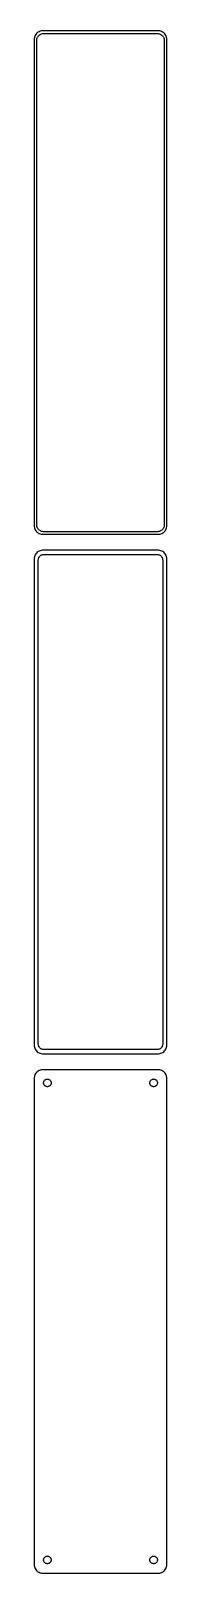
# Model space of a CAD drawing. Header units: metres. Extents: x -38 to 38, y 740 to 1612.
import ezdxf

# ---------------------------------------------------------------- set-up
doc = ezdxf.new("R2010")
doc.units = ezdxf.units.M

msp = doc.modelspace()

# ---------------------------------------------------------------- linework, layer by layer
for p, q in [((-37.4606, 1608.13), (-37.5, 1607.5)), ((-37.5, 1607.5), (-37.5, 1332.5)), ((-37.3429, 1608.74), (-37.4606, 1608.13)), ((-37.1489, 1609.34), (-37.3429, 1608.74)), ((-36.8815, 1609.91), (-37.1489, 1609.34)), ((-36.5451, 1610.44), (-36.8815, 1609.91)), ((-36.1448, 1610.92), (-36.5451, 1610.44)), ((-35.6871, 1611.35), (-36.1448, 1610.92)), ((-36, 1607), (-35.9685, 1607.5)), ((-36, 1333), (-36, 1607)), ((-35.9685, 1607.5), (-35.8743, 1607.99)), ((-35.8743, 1607.99), (-35.7191, 1608.47)), ((-35.7191, 1608.47), (-35.5052, 1608.93)), ((-35.1791, 1611.72), (-35.6871, 1611.35)), ((-35.5052, 1608.93), (-35.2361, 1609.35)), ((-35.2361, 1609.35), (-34.9159, 1609.74)), ((-34.6289, 1612.02), (-35.1791, 1611.72)), ((-34.9159, 1609.74), (-34.5497, 1610.08)), ((-34.0451, 1612.26), (-34.6289, 1612.02)), ((-34.5497, 1610.08), (-34.1433, 1610.38)), ((-34.1433, 1610.38), (-33.7031, 1610.62)), ((-33.4369, 1612.41), (-34.0451, 1612.26)), ((-33.7031, 1610.62), (-33.2361, 1610.8)), ((-32.8139, 1612.49), (-33.4369, 1612.41)), ((-33.2361, 1610.8), (-32.7495, 1610.93)), ((32.8139, 1612.49), (-32.8139, 1612.49)), ((-32.7495, 1610.93), (-32.2512, 1610.99)), ((-32.2512, 1610.99), (32.2512, 1610.99)), ((32.2512, 1610.99), (32.7495, 1610.93)), ((32.7495, 1610.93), (33.2361, 1610.8)), ((33.4369, 1612.41), (32.8139, 1612.49)), ((33.2361, 1610.8), (33.7031, 1610.62)), ((34.0451, 1612.26), (33.4369, 1612.41)), ((33.7031, 1610.62), (34.1433, 1610.38)), ((34.6289, 1612.02), (34.0451, 1612.26)), ((34.1433, 1610.38), (34.5497, 1610.08)), ((34.5497, 1610.08), (34.9159, 1609.74)), ((35.1791, 1611.72), (34.6289, 1612.02)), ((34.9159, 1609.74), (35.2361, 1609.35)), ((35.6871, 1611.35), (35.1791, 1611.72)), ((35.2361, 1609.35), (35.5052, 1608.93)), ((35.5052, 1608.93), (35.7191, 1608.47)), ((36.1448, 1610.92), (35.6871, 1611.35)), ((35.7191, 1608.47), (35.8743, 1607.99)), ((35.8743, 1607.99), (35.9685, 1607.5)), ((35.9685, 1607.5), (36, 1607)), ((36, 1607), (36, 1333)), ((36.5451, 1610.44), (36.1448, 1610.92)), ((36.8815, 1609.91), (36.5451, 1610.44)), ((37.1489, 1609.34), (36.8815, 1609.91)), ((37.3429, 1608.74), (37.1489, 1609.34)), ((37.4606, 1608.13), (37.3429, 1608.74)), ((37.5, 1607.5), (37.4606, 1608.13)), ((37.5, 1332.5), (37.5, 1607.5)), ((-37.5, 1332.5), (-37.4606, 1331.87)), ((-37.4606, 1331.87), (-37.3429, 1331.26)), ((-37.3429, 1331.26), (-37.1489, 1330.66)), ((-37.1489, 1330.66), (-36.8815, 1330.09)), ((-36.8815, 1330.09), (-36.5451, 1329.56)), ((-36.5451, 1329.56), (-36.1448, 1329.08)), ((-36.1448, 1329.08), (-35.6871, 1328.65)), ((-35.9685, 1332.5), (-36, 1333)), ((-35.8743, 1332.01), (-35.9685, 1332.5)), ((-35.7191, 1331.53), (-35.8743, 1332.01)), ((-35.5052, 1331.07), (-35.7191, 1331.53)), ((-35.6871, 1328.65), (-35.1791, 1328.28)), ((-35.2361, 1330.65), (-35.5052, 1331.07)), ((-34.9159, 1330.26), (-35.2361, 1330.65)), ((-35.1791, 1328.28), (-34.6289, 1327.98)), ((-34.5497, 1329.92), (-34.9159, 1330.26)), ((-34.6289, 1327.98), (-34.0451, 1327.74)), ((-34.1433, 1329.62), (-34.5497, 1329.92)), ((-33.7031, 1329.38), (-34.1433, 1329.62)), ((-34.0451, 1327.74), (-33.4369, 1327.59)), ((-33.2361, 1329.2), (-33.7031, 1329.38)), ((-33.4369, 1327.59), (-32.8139, 1327.51)), ((-32.7495, 1329.07), (-33.2361, 1329.2)), ((-32.8139, 1327.51), (32.8139, 1327.51)), ((-32.2512, 1329.01), (-32.7495, 1329.07)), ((32.2512, 1329.01), (-32.2512, 1329.01)), ((32.7495, 1329.07), (32.2512, 1329.01)), ((33.2361, 1329.2), (32.7495, 1329.07)), ((32.8139, 1327.51), (33.4369, 1327.59)), ((33.7031, 1329.38), (33.2361, 1329.2)), ((33.4369, 1327.59), (34.0451, 1327.74)), ((34.1433, 1329.62), (33.7031, 1329.38)), ((34.0451, 1327.74), (34.6289, 1327.98)), ((34.5497, 1329.92), (34.1433, 1329.62)), ((34.9159, 1330.26), (34.5497, 1329.92)), ((34.6289, 1327.98), (35.1791, 1328.28)), ((35.2361, 1330.65), (34.9159, 1330.26)), ((35.1791, 1328.28), (35.6871, 1328.65)), ((35.5052, 1331.07), (35.2361, 1330.65)), ((35.7191, 1331.53), (35.5052, 1331.07)), ((35.6871, 1328.65), (36.1448, 1329.08)), ((35.8743, 1332.01), (35.7191, 1331.53)), ((35.9685, 1332.5), (35.8743, 1332.01)), ((36, 1333), (35.9685, 1332.5)), ((36.1448, 1329.08), (36.5451, 1329.56)), ((36.5451, 1329.56), (36.8815, 1330.09)), ((36.8815, 1330.09), (37.1489, 1330.66)), ((37.1489, 1330.66), (37.3429, 1331.26)), ((37.3429, 1331.26), (37.4606, 1331.87)), ((37.4606, 1331.87), (37.5, 1332.5)), ((-34.0451, 1318.26), (-34.6289, 1318.02)), ((-33.4369, 1318.41), (-34.0451, 1318.26)), ((-32.8139, 1318.49), (-33.4369, 1318.41)), ((32.8139, 1318.49), (-32.8139, 1318.49)), ((33.4369, 1318.41), (32.8139, 1318.49)), ((34.0451, 1318.26), (33.4369, 1318.41)), ((34.6289, 1318.02), (34.0451, 1318.26)), ((-37.4606, 1314.13), (-37.5, 1313.5)), ((-37.5, 1313.5), (-37.5, 1038.5)), ((-37.3429, 1314.74), (-37.4606, 1314.13)), ((-37.1489, 1315.34), (-37.3429, 1314.74)), ((-36.8815, 1315.91), (-37.1489, 1315.34)), ((-36.5451, 1316.44), (-36.8815, 1315.91)), ((-36.1448, 1316.92), (-36.5451, 1316.44)), ((-35.6871, 1317.35), (-36.1448, 1316.92)), ((-35.1791, 1317.72), (-35.6871, 1317.35)), ((-34.6289, 1318.02), (-35.1791, 1317.72)), ((-35.1129, 1313), (-35.0884, 1313.39)), ((-35.1129, 1039), (-35.1129, 1313)), ((-35.0884, 1313.39), (-35.0151, 1313.77)), ((-35.0151, 1313.77), (-34.8943, 1314.15)), ((-34.8943, 1314.15), (-34.7279, 1314.5)), ((-34.7279, 1314.5), (-34.5184, 1314.83)), ((-34.5184, 1314.83), (-34.2692, 1315.13)), ((-34.2692, 1315.13), (-33.9842, 1315.4)), ((-33.9842, 1315.4), (-33.668, 1315.63)), ((-33.668, 1315.63), (-33.3254, 1315.82)), ((-33.3254, 1315.82), (-32.9619, 1315.96)), ((-32.9619, 1315.96), (-32.5833, 1316.06)), ((-32.5833, 1316.06), (-32.1954, 1316.11)), ((-32.1954, 1316.11), (32.1954, 1316.11)), ((32.1954, 1316.11), (32.5833, 1316.06)), ((32.5833, 1316.06), (32.9619, 1315.96)), ((32.9619, 1315.96), (33.3254, 1315.82)), ((33.3254, 1315.82), (33.668, 1315.63)), ((33.668, 1315.63), (33.9842, 1315.4)), ((33.9842, 1315.4), (34.2692, 1315.13)), ((34.2692, 1315.13), (34.5184, 1314.83)), ((34.5184, 1314.83), (34.7279, 1314.5)), ((35.1791, 1317.72), (34.6289, 1318.02)), ((34.7279, 1314.5), (34.8943, 1314.15)), ((34.8943, 1314.15), (35.0151, 1313.77)), ((35.0151, 1313.77), (35.0884, 1313.39)), ((35.0884, 1313.39), (35.1129, 1313)), ((35.1129, 1313), (35.1129, 1039)), ((35.6871, 1317.35), (35.1791, 1317.72)), ((36.1448, 1316.92), (35.6871, 1317.35)), ((36.5451, 1316.44), (36.1448, 1316.92)), ((36.8815, 1315.91), (36.5451, 1316.44)), ((37.1489, 1315.34), (36.8815, 1315.91)), ((37.3429, 1314.74), (37.1489, 1315.34)), ((37.4606, 1314.13), (37.3429, 1314.74)), ((37.5, 1313.5), (37.4606, 1314.13)), ((37.5, 1038.5), (37.5, 1313.5)), ((-35.0884, 1038.61), (-35.1129, 1039)), ((35.1129, 1039), (35.0884, 1038.61)), ((-37.5, 1038.5), (-37.4606, 1037.87)), ((-37.4606, 1037.87), (-37.3429, 1037.26)), ((-37.3429, 1037.26), (-37.1489, 1036.66)), ((-37.1489, 1036.66), (-36.8815, 1036.09)), ((-36.8815, 1036.09), (-36.5451, 1035.56)), ((-36.5451, 1035.56), (-36.1448, 1035.08)), ((-36.1448, 1035.08), (-35.6871, 1034.65)), ((-35.6871, 1034.65), (-35.1791, 1034.28)), ((-35.1791, 1034.28), (-34.6289, 1033.98)), ((-35.0151, 1038.23), (-35.0884, 1038.61)), ((-34.8943, 1037.85), (-35.0151, 1038.23)), ((-34.7279, 1037.5), (-34.8943, 1037.85)), ((-34.5184, 1037.17), (-34.7279, 1037.5)), ((-34.6289, 1033.98), (-34.0451, 1033.74)), ((-34.2692, 1036.87), (-34.5184, 1037.17)), ((-33.9842, 1036.6), (-34.2692, 1036.87)), ((-34.0451, 1033.74), (-33.4369, 1033.59)), ((-33.668, 1036.37), (-33.9842, 1036.6)), ((-33.3254, 1036.18), (-33.668, 1036.37)), ((-33.4369, 1033.59), (-32.8139, 1033.51)), ((-32.9619, 1036.04), (-33.3254, 1036.18)), ((-32.5833, 1035.94), (-32.9619, 1036.04)), ((-32.8139, 1033.51), (32.8139, 1033.51)), ((-32.1954, 1035.89), (-32.5833, 1035.94)), ((32.1954, 1035.89), (-32.1954, 1035.89)), ((32.5833, 1035.94), (32.1954, 1035.89)), ((32.9619, 1036.04), (32.5833, 1035.94)), ((32.8139, 1033.51), (33.4369, 1033.59)), ((33.3254, 1036.18), (32.9619, 1036.04)), ((33.668, 1036.37), (33.3254, 1036.18)), ((33.4369, 1033.59), (34.0451, 1033.74)), ((33.9842, 1036.6), (33.668, 1036.37)), ((34.2692, 1036.87), (33.9842, 1036.6)), ((34.0451, 1033.74), (34.6289, 1033.98)), ((34.5184, 1037.17), (34.2692, 1036.87)), ((34.7279, 1037.5), (34.5184, 1037.17)), ((34.6289, 1033.98), (35.1791, 1034.28)), ((34.8943, 1037.85), (34.7279, 1037.5)), ((35.0151, 1038.23), (34.8943, 1037.85)), ((35.0884, 1038.61), (35.0151, 1038.23)), ((35.1791, 1034.28), (35.6871, 1034.65)), ((35.6871, 1034.65), (36.1448, 1035.08)), ((36.1448, 1035.08), (36.5451, 1035.56)), ((36.5451, 1035.56), (36.8815, 1036.09)), ((36.8815, 1036.09), (37.1489, 1036.66)), ((37.1489, 1036.66), (37.3429, 1037.26)), ((37.3429, 1037.26), (37.4606, 1037.87)), ((37.4606, 1037.87), (37.5, 1038.5)), ((-36.8815, 1021.91), (-37.1489, 1021.34)), ((-36.5451, 1022.44), (-36.8815, 1021.91)), ((-36.1448, 1022.92), (-36.5451, 1022.44)), ((-35.6871, 1023.35), (-36.1448, 1022.92)), ((-35.1791, 1023.72), (-35.6871, 1023.35)), ((-34.6289, 1024.02), (-35.1791, 1023.72)), ((-34.0451, 1024.26), (-34.6289, 1024.02)), ((-33.4369, 1024.41), (-34.0451, 1024.26)), ((-32.8139, 1024.49), (-33.4369, 1024.41)), ((32.8139, 1024.49), (-32.8139, 1024.49)), ((33.4369, 1024.41), (32.8139, 1024.49)), ((34.0451, 1024.26), (33.4369, 1024.41)), ((34.6289, 1024.02), (34.0451, 1024.26)), ((35.1791, 1023.72), (34.6289, 1024.02)), ((35.6871, 1023.35), (35.1791, 1023.72)), ((36.1448, 1022.92), (35.6871, 1023.35)), ((36.5451, 1022.44), (36.1448, 1022.92)), ((36.8815, 1021.91), (36.5451, 1022.44)), ((37.1489, 1021.34), (36.8815, 1021.91)), ((-37.4606, 1020.13), (-37.5, 1019.5)), ((-37.5, 1019.5), (-37.5, 744.5)), ((-37.3429, 1020.74), (-37.4606, 1020.13)), ((-37.1489, 1021.34), (-37.3429, 1020.74)), ((-32.1353, 1017), (-32.1185, 1017.27)), ((-32.1185, 1016.73), (-32.1353, 1017)), ((-32.1185, 1017.27), (-32.0682, 1017.53)), ((-32.0682, 1016.47), (-32.1185, 1016.73)), ((-32.0682, 1017.53), (-31.9853, 1017.79)), ((-31.9853, 1016.21), (-32.0682, 1016.47)), ((-31.9853, 1017.79), (-31.8712, 1018.03)), ((-31.8712, 1015.97), (-31.9853, 1016.21)), ((-31.8712, 1018.03), (-31.7275, 1018.26)), ((-31.7275, 1015.74), (-31.8712, 1015.97)), ((-31.7275, 1018.26), (-31.5565, 1018.46)), ((-31.5565, 1015.54), (-31.7275, 1015.74)), ((-31.5565, 1018.46), (-31.3611, 1018.65)), ((-31.3611, 1015.35), (-31.5565, 1015.54)), ((-31.3611, 1018.65), (-31.1441, 1018.8)), ((-31.1441, 1015.2), (-31.3611, 1015.35)), ((-31.1441, 1018.8), (-30.9091, 1018.93)), ((-30.9091, 1015.07), (-31.1441, 1015.2)), ((-30.9091, 1018.93), (-30.6598, 1019.03)), ((-30.6598, 1014.97), (-30.9091, 1015.07)), ((-30.6598, 1019.03), (-30.4001, 1019.1)), ((-30.4001, 1014.9), (-30.6598, 1014.97)), ((-30.4001, 1019.1), (-30.1341, 1019.13)), ((-30.1341, 1014.87), (-30.4001, 1014.9)), ((-30.1341, 1019.13), (-29.8659, 1019.13)), ((-29.8659, 1014.87), (-30.1341, 1014.87)), ((-29.8659, 1019.13), (-29.5999, 1019.1)), ((-29.5999, 1014.9), (-29.8659, 1014.87)), ((-29.5999, 1019.1), (-29.3401, 1019.03)), ((-29.3401, 1014.97), (-29.5999, 1014.9)), ((-29.3401, 1019.03), (-29.0908, 1018.93)), ((-29.0908, 1015.07), (-29.3401, 1014.97)), ((-29.0908, 1018.93), (-28.8559, 1018.8)), ((-28.8559, 1015.2), (-29.0908, 1015.07)), ((-28.8559, 1018.8), (-28.6389, 1018.65)), ((-28.6389, 1015.35), (-28.8559, 1015.2)), ((-28.6389, 1018.65), (-28.4434, 1018.46)), ((-28.4434, 1015.54), (-28.6389, 1015.35)), ((-28.4434, 1018.46), (-28.2725, 1018.26)), ((-28.2725, 1015.74), (-28.4434, 1015.54)), ((-28.2725, 1018.26), (-28.1288, 1018.03)), ((-28.1288, 1015.97), (-28.2725, 1015.74)), ((-28.1288, 1018.03), (-28.0146, 1017.79)), ((-28.0146, 1016.21), (-28.1288, 1015.97)), ((-28.0146, 1017.79), (-27.9318, 1017.53)), ((-27.9318, 1016.47), (-28.0146, 1016.21)), ((-27.9318, 1017.53), (-27.8815, 1017.27)), ((-27.8815, 1016.73), (-27.9318, 1016.47)), ((-27.8815, 1017.27), (-27.8647, 1017)), ((-27.8647, 1017), (-27.8815, 1016.73)), ((27.8647, 1017), (27.8815, 1017.27)), ((27.8815, 1016.73), (27.8647, 1017)), ((27.8815, 1017.27), (27.9318, 1017.53)), ((27.9318, 1016.47), (27.8815, 1016.73)), ((27.9318, 1017.53), (28.0146, 1017.79)), ((28.0146, 1016.21), (27.9318, 1016.47)), ((28.0146, 1017.79), (28.1288, 1018.03)), ((28.1288, 1015.97), (28.0146, 1016.21)), ((28.1288, 1018.03), (28.2725, 1018.26)), ((28.2725, 1015.74), (28.1288, 1015.97)), ((28.2725, 1018.26), (28.4434, 1018.46)), ((28.4434, 1015.54), (28.2725, 1015.74)), ((28.4434, 1018.46), (28.6389, 1018.65)), ((28.6389, 1015.35), (28.4434, 1015.54)), ((28.6389, 1018.65), (28.8559, 1018.8)), ((28.8559, 1015.2), (28.6389, 1015.35)), ((28.8559, 1018.8), (29.0908, 1018.93)), ((29.0908, 1015.07), (28.8559, 1015.2)), ((29.0908, 1018.93), (29.3401, 1019.03)), ((29.3401, 1014.97), (29.0908, 1015.07)), ((29.3401, 1019.03), (29.5999, 1019.1)), ((29.5999, 1014.9), (29.3401, 1014.97)), ((29.5999, 1019.1), (29.8659, 1019.13)), ((29.8659, 1014.87), (29.5999, 1014.9)), ((29.8659, 1019.13), (30.1341, 1019.13)), ((30.1341, 1014.87), (29.8659, 1014.87)), ((30.1341, 1019.13), (30.4001, 1019.1)), ((30.4001, 1014.9), (30.1341, 1014.87)), ((30.4001, 1019.1), (30.6598, 1019.03)), ((30.6598, 1014.97), (30.4001, 1014.9)), ((30.6598, 1019.03), (30.9091, 1018.93)), ((30.9091, 1015.07), (30.6598, 1014.97)), ((30.9091, 1018.93), (31.1441, 1018.8)), ((31.1441, 1015.2), (30.9091, 1015.07)), ((31.1441, 1018.8), (31.3611, 1018.65)), ((31.3611, 1015.35), (31.1441, 1015.2)), ((31.3611, 1018.65), (31.5565, 1018.46)), ((31.5565, 1015.54), (31.3611, 1015.35)), ((31.5565, 1018.46), (31.7275, 1018.26)), ((31.7275, 1015.74), (31.5565, 1015.54)), ((31.7275, 1018.26), (31.8712, 1018.03)), ((31.8712, 1015.97), (31.7275, 1015.74)), ((31.8712, 1018.03), (31.9853, 1017.79)), ((31.9853, 1016.21), (31.8712, 1015.97)), ((31.9853, 1017.79), (32.0682, 1017.53)), ((32.0682, 1016.47), (31.9853, 1016.21)), ((32.0682, 1017.53), (32.1185, 1017.27)), ((32.1185, 1016.73), (32.0682, 1016.47)), ((32.1185, 1017.27), (32.1353, 1017)), ((32.1353, 1017), (32.1185, 1016.73)), ((37.3429, 1020.74), (37.1489, 1021.34)), ((37.4606, 1020.13), (37.3429, 1020.74)), ((37.5, 1019.5), (37.4606, 1020.13)), ((37.5, 744.5), (37.5, 1019.5)), ((-37.5, 744.5), (-37.4606, 743.873)), ((-37.4606, 743.873), (-37.3429, 743.257)), ((-37.3429, 743.257), (-37.1489, 742.659)), ((-37.1489, 742.659), (-36.8815, 742.091)), ((-36.8815, 742.091), (-36.5451, 741.561)), ((-32.1353, 747), (-32.1185, 747.268)), ((-32.1185, 746.732), (-32.1353, 747)), ((-32.1185, 747.268), (-32.0682, 747.531)), ((-32.0682, 746.469), (-32.1185, 746.732)), ((-32.0682, 747.531), (-31.9853, 747.786)), ((-31.9853, 746.214), (-32.0682, 746.469)), ((-31.9853, 747.786), (-31.8712, 748.029)), ((-31.8712, 745.971), (-31.9853, 746.214)), ((-31.8712, 748.029), (-31.7275, 748.255)), ((-31.7275, 745.745), (-31.8712, 745.971)), ((-31.7275, 748.255), (-31.5565, 748.462)), ((-31.5565, 745.538), (-31.7275, 745.745)), ((-31.5565, 748.462), (-31.3611, 748.645)), ((-31.3611, 745.355), (-31.5565, 745.538)), ((-31.3611, 748.645), (-31.1441, 748.803)), ((-31.1441, 745.197), (-31.3611, 745.355)), ((-31.1441, 748.803), (-30.9091, 748.932)), ((-30.9091, 745.068), (-31.1441, 745.197)), ((-30.9091, 748.932), (-30.6598, 749.031)), ((-30.6598, 744.969), (-30.9091, 745.068)), ((-30.6598, 749.031), (-30.4001, 749.097)), ((-30.4001, 744.903), (-30.6598, 744.969)), ((-30.4001, 749.097), (-30.1341, 749.131)), ((-30.1341, 744.869), (-30.4001, 744.903)), ((-30.1341, 749.131), (-29.8659, 749.131)), ((-29.8659, 744.869), (-30.1341, 744.869)), ((-29.8659, 749.131), (-29.5999, 749.097)), ((-29.5999, 744.903), (-29.8659, 744.869)), ((-29.5999, 749.097), (-29.3401, 749.031)), ((-29.3401, 744.969), (-29.5999, 744.903)), ((-29.3401, 749.031), (-29.0908, 748.932)), ((-29.0908, 745.068), (-29.3401, 744.969)), ((-29.0908, 748.932), (-28.8559, 748.803)), ((-28.8559, 745.197), (-29.0908, 745.068)), ((-28.8559, 748.803), (-28.6389, 748.645)), ((-28.6389, 745.355), (-28.8559, 745.197)), ((-28.6389, 748.645), (-28.4434, 748.462)), ((-28.4434, 745.538), (-28.6389, 745.355)), ((-28.4434, 748.462), (-28.2725, 748.255)), ((-28.2725, 745.745), (-28.4434, 745.538)), ((-28.2725, 748.255), (-28.1288, 748.029)), ((-28.1288, 745.971), (-28.2725, 745.745)), ((-28.1288, 748.029), (-28.0146, 747.786)), ((-28.0146, 746.214), (-28.1288, 745.971)), ((-28.0146, 747.786), (-27.9318, 747.531)), ((-27.9318, 746.469), (-28.0146, 746.214)), ((-27.9318, 747.531), (-27.8815, 747.268)), ((-27.8815, 746.732), (-27.9318, 746.469)), ((-27.8815, 747.268), (-27.8647, 747)), ((-27.8647, 747), (-27.8815, 746.732)), ((27.8647, 747), (27.8815, 747.268)), ((27.8815, 746.732), (27.8647, 747)), ((27.8815, 747.268), (27.9318, 747.531)), ((27.9318, 746.469), (27.8815, 746.732)), ((27.9318, 747.531), (28.0146, 747.786)), ((28.0146, 746.214), (27.9318, 746.469)), ((28.0146, 747.786), (28.1288, 748.029)), ((28.1288, 745.971), (28.0146, 746.214)), ((28.1288, 748.029), (28.2725, 748.255)), ((28.2725, 745.745), (28.1288, 745.971)), ((28.2725, 748.255), (28.4434, 748.462)), ((28.4434, 745.538), (28.2725, 745.745)), ((28.4434, 748.462), (28.6389, 748.645)), ((28.6389, 745.355), (28.4434, 745.538)), ((28.6389, 748.645), (28.8559, 748.803)), ((28.8559, 745.197), (28.6389, 745.355)), ((28.8559, 748.803), (29.0908, 748.932)), ((29.0908, 745.068), (28.8559, 745.197)), ((29.0908, 748.932), (29.3401, 749.031)), ((29.3401, 744.969), (29.0908, 745.068)), ((29.3401, 749.031), (29.5999, 749.097)), ((29.5999, 744.903), (29.3401, 744.969)), ((29.5999, 749.097), (29.8659, 749.131)), ((29.8659, 744.869), (29.5999, 744.903)), ((29.8659, 749.131), (30.1341, 749.131)), ((30.1341, 744.869), (29.8659, 744.869)), ((30.1341, 749.131), (30.4001, 749.097)), ((30.4001, 744.903), (30.1341, 744.869)), ((30.4001, 749.097), (30.6598, 749.031)), ((30.6598, 744.969), (30.4001, 744.903)), ((30.6598, 749.031), (30.9091, 748.932)), ((30.9091, 745.068), (30.6598, 744.969)), ((30.9091, 748.932), (31.1441, 748.803)), ((31.1441, 745.197), (30.9091, 745.068)), ((31.1441, 748.803), (31.3611, 748.645)), ((31.3611, 745.355), (31.1441, 745.197)), ((31.3611, 748.645), (31.5565, 748.462)), ((31.5565, 745.538), (31.3611, 745.355)), ((31.5565, 748.462), (31.7275, 748.255)), ((31.7275, 745.745), (31.5565, 745.538)), ((31.7275, 748.255), (31.8712, 748.029)), ((31.8712, 745.971), (31.7275, 745.745)), ((31.8712, 748.029), (31.9853, 747.786)), ((31.9853, 746.214), (31.8712, 745.971)), ((31.9853, 747.786), (32.0682, 747.531)), ((32.0682, 746.469), (31.9853, 746.214)), ((32.0682, 747.531), (32.1185, 747.268)), ((32.1185, 746.732), (32.0682, 746.469)), ((32.1185, 747.268), (32.1353, 747)), ((32.1353, 747), (32.1185, 746.732)), ((36.5451, 741.561), (36.8815, 742.091)), ((36.8815, 742.091), (37.1489, 742.659)), ((37.1489, 742.659), (37.3429, 743.257)), ((37.3429, 743.257), (37.4606, 743.873)), ((37.4606, 743.873), (37.5, 744.5)), ((-36.5451, 741.561), (-36.1448, 741.077)), ((-36.1448, 741.077), (-35.6871, 740.647)), ((-35.6871, 740.647), (-35.1791, 740.278)), ((-35.1791, 740.278), (-34.6289, 739.976)), ((-34.6289, 739.976), (-34.0451, 739.745)), ((-34.0451, 739.745), (-33.4369, 739.589)), ((-33.4369, 739.589), (-32.8139, 739.51)), ((-32.8139, 739.51), (32.8139, 739.51)), ((32.8139, 739.51), (33.4369, 739.589)), ((33.4369, 739.589), (34.0451, 739.745)), ((34.0451, 739.745), (34.6289, 739.976)), ((34.6289, 739.976), (35.1791, 740.278)), ((35.1791, 740.278), (35.6871, 740.647)), ((35.6871, 740.647), (36.1448, 741.077)), ((36.1448, 741.077), (36.5451, 741.561))]:
    msp.add_line(p, q)

doc.saveas('drawing.dxf')
